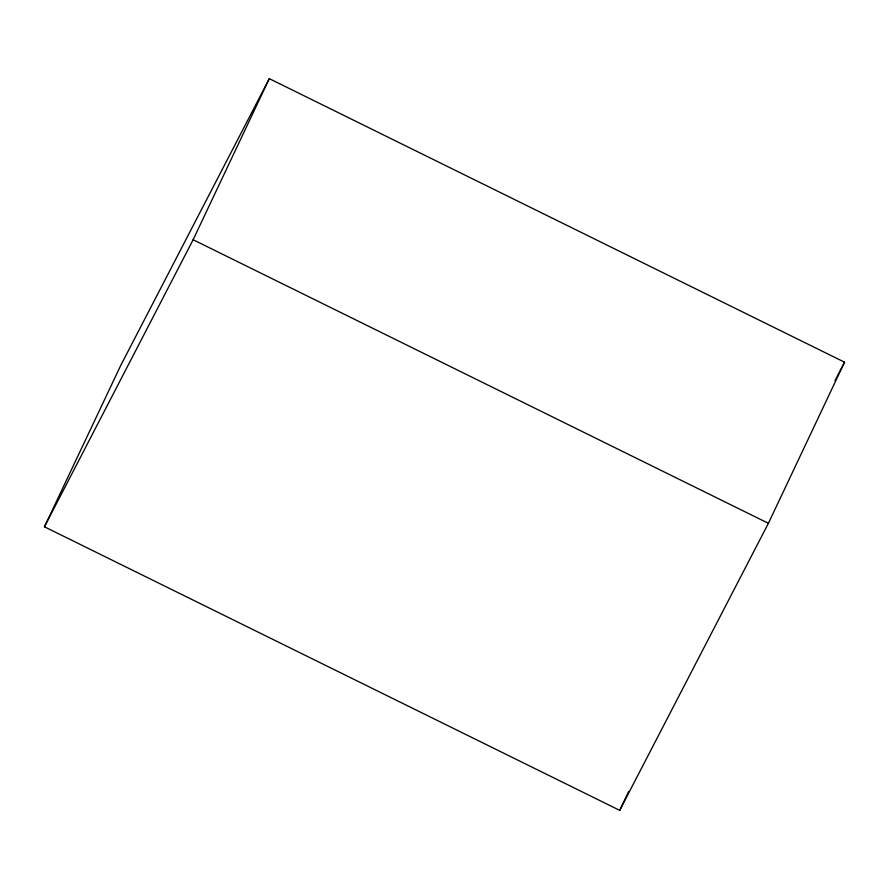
<?xml version="1.0" encoding="UTF-8"?>
<svg xmlns="http://www.w3.org/2000/svg" width="889" height="889" viewBox="0 0 889 889"><rect width="100%" height="100%" fill="white"/><g stroke="black" fill="none" stroke-linecap="round" stroke-linejoin="round"><path stroke-width="1.33" d="M44.45 526.799L120.604 365.69L269.289 78.643L844.55 362.201L768.396 523.31L619.711 810.357L44.45 526.799L193.135 239.741L269.289 78.643M619.711 810.357L628.556 791.632M834.982 380.681L844.55 362.201M193.135 239.741L768.396 523.31"/></g></svg>
